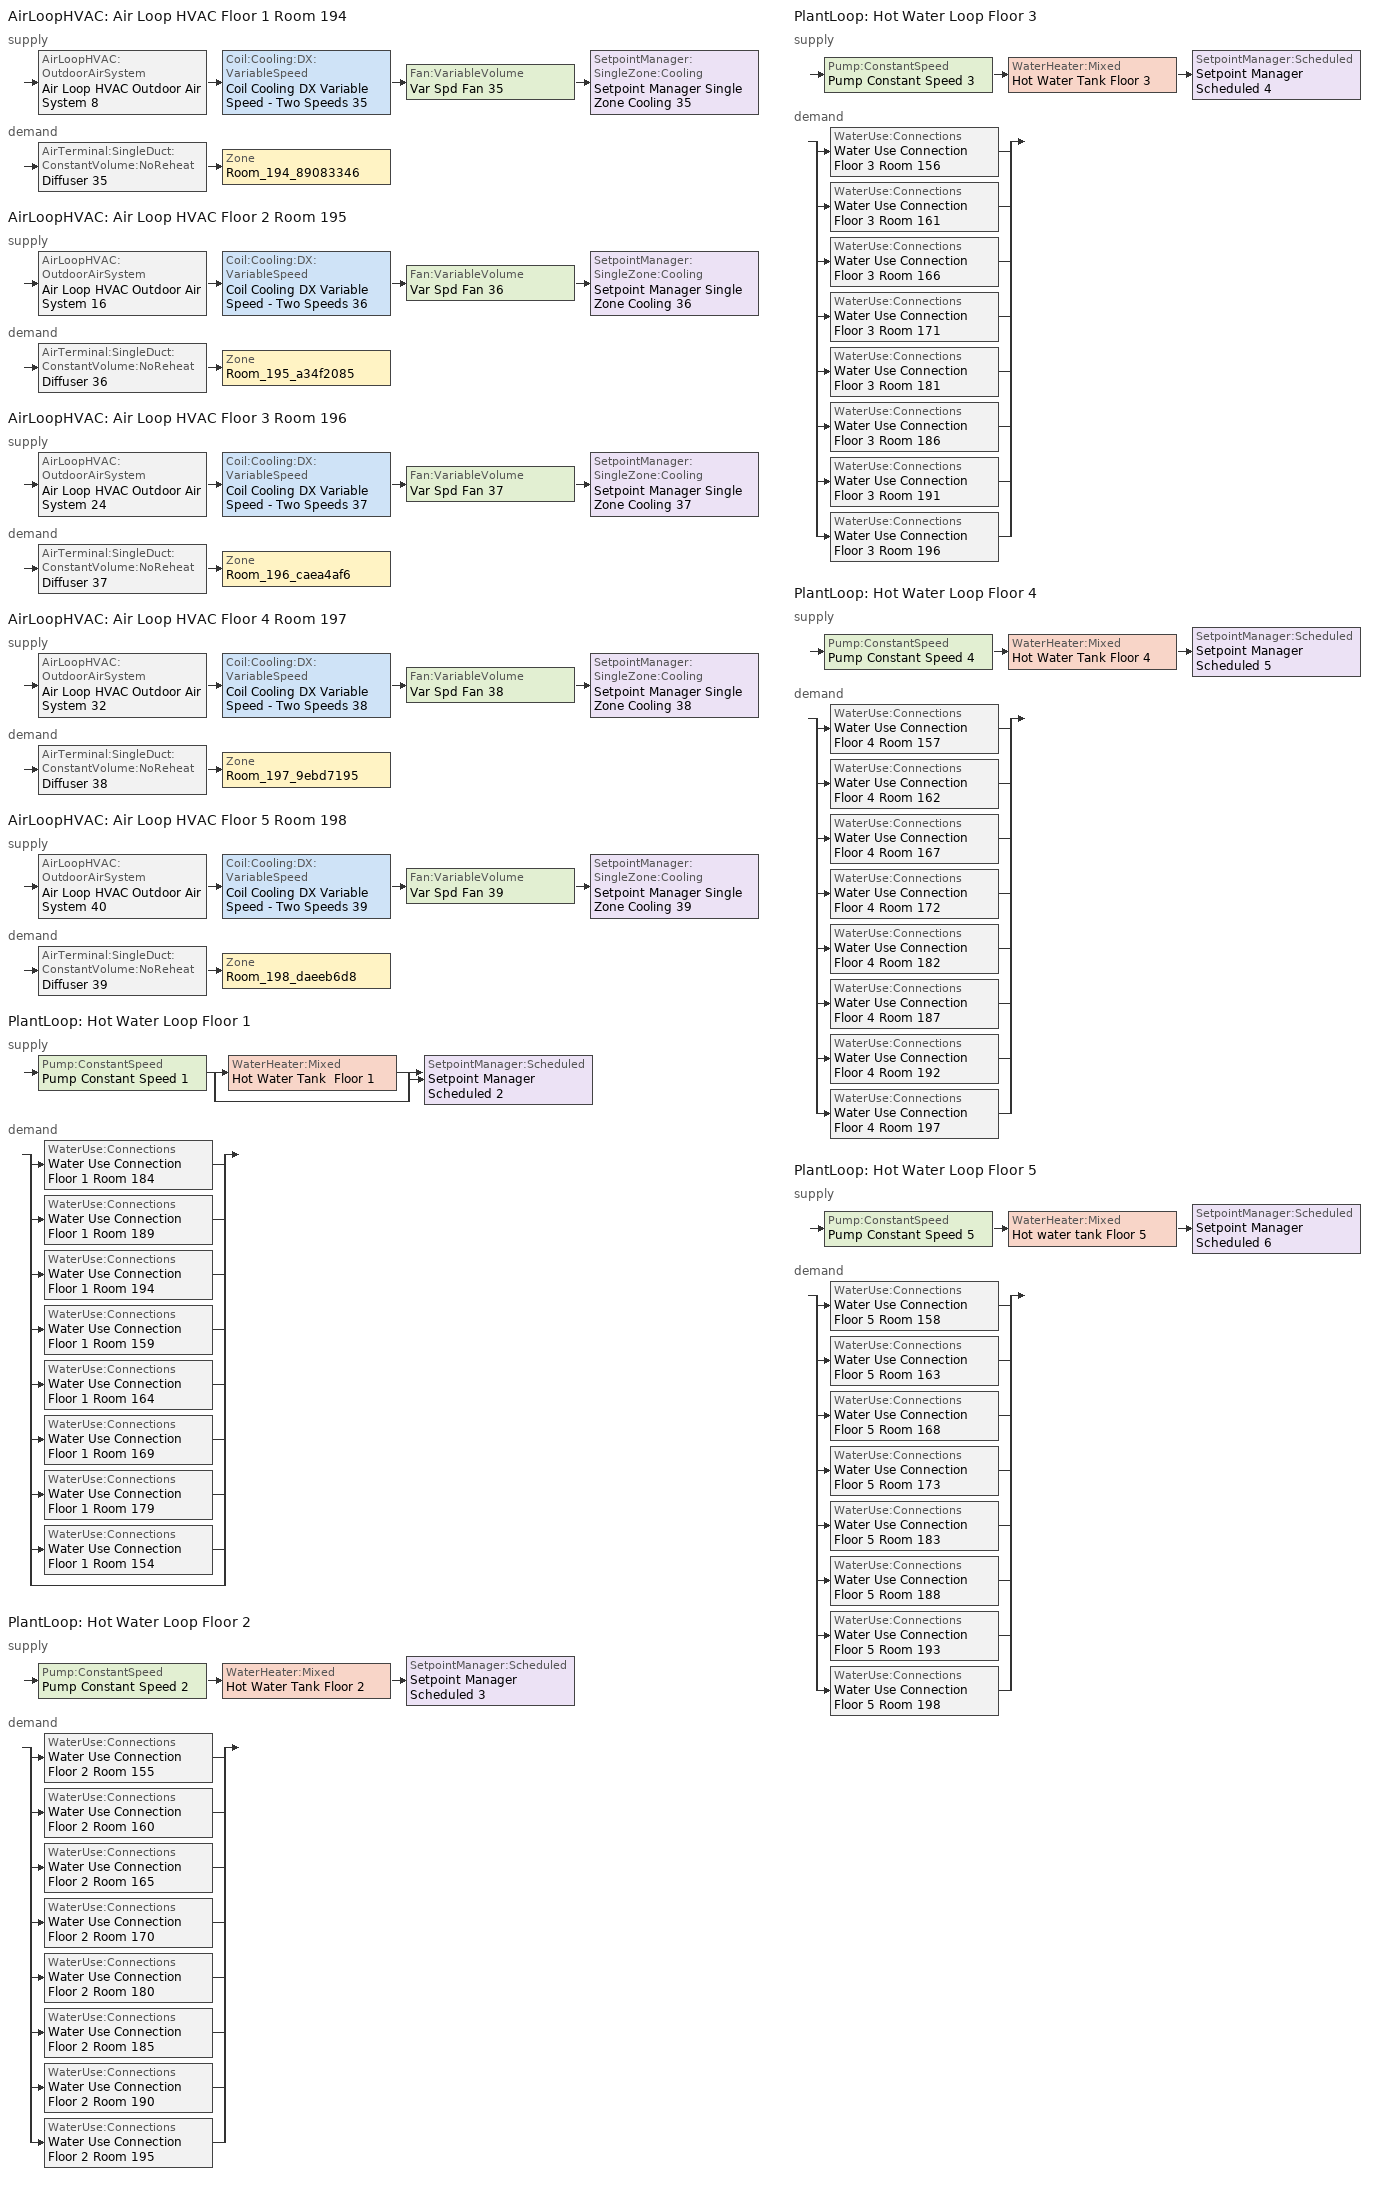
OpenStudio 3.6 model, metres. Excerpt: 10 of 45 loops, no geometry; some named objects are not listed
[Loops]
AirLoopHVAC 'Air Loop HVAC Floor 1 Room 194'
 supply: AirLoopHVAC:OutdoorAirSystem 'Air Loop HVAC Outdoor Air System 8' > Coil:Cooling:DX:VariableSpeed 'Coil Cooling DX Variable Speed - Two Speeds 35' > Fan:VariableVolume 'Var Spd Fan 35' > SetpointManager:SingleZone:Cooling 'Setpoint Manager Single Zone Cooling 35'
 demand: AirTerminal:SingleDuct:ConstantVolume:NoReheat 'Diffuser 35' > Zone 'Room_194_89083346'
AirLoopHVAC 'Air Loop HVAC Floor 2 Room 195'
 supply: AirLoopHVAC:OutdoorAirSystem 'Air Loop HVAC Outdoor Air System 16' > Coil:Cooling:DX:VariableSpeed 'Coil Cooling DX Variable Speed - Two Speeds 36' > Fan:VariableVolume 'Var Spd Fan 36' > SetpointManager:SingleZone:Cooling 'Setpoint Manager Single Zone Cooling 36'
 demand: AirTerminal:SingleDuct:ConstantVolume:NoReheat 'Diffuser 36' > Zone 'Room_195_a34f2085'
AirLoopHVAC 'Air Loop HVAC Floor 3 Room 196'
 supply: AirLoopHVAC:OutdoorAirSystem 'Air Loop HVAC Outdoor Air System 24' > Coil:Cooling:DX:VariableSpeed 'Coil Cooling DX Variable Speed - Two Speeds 37' > Fan:VariableVolume 'Var Spd Fan 37' > SetpointManager:SingleZone:Cooling 'Setpoint Manager Single Zone Cooling 37'
 demand: AirTerminal:SingleDuct:ConstantVolume:NoReheat 'Diffuser 37' > Zone 'Room_196_caea4af6'
AirLoopHVAC 'Air Loop HVAC Floor 4 Room 197'
 supply: AirLoopHVAC:OutdoorAirSystem 'Air Loop HVAC Outdoor Air System 32' > Coil:Cooling:DX:VariableSpeed 'Coil Cooling DX Variable Speed - Two Speeds 38' > Fan:VariableVolume 'Var Spd Fan 38' > SetpointManager:SingleZone:Cooling 'Setpoint Manager Single Zone Cooling 38'
 demand: AirTerminal:SingleDuct:ConstantVolume:NoReheat 'Diffuser 38' > Zone 'Room_197_9ebd7195'
AirLoopHVAC 'Air Loop HVAC Floor 5 Room 198'
 supply: AirLoopHVAC:OutdoorAirSystem 'Air Loop HVAC Outdoor Air System 40' > Coil:Cooling:DX:VariableSpeed 'Coil Cooling DX Variable Speed - Two Speeds 39' > Fan:VariableVolume 'Var Spd Fan 39' > SetpointManager:SingleZone:Cooling 'Setpoint Manager Single Zone Cooling 39'
 demand: AirTerminal:SingleDuct:ConstantVolume:NoReheat 'Diffuser 39' > Zone 'Room_198_daeeb6d8'
PlantLoop 'Hot Water Loop Floor 1'
 supply: Pump:ConstantSpeed 'Pump Constant Speed 1' > split
  | WaterHeater:Mixed 'Hot Water Tank  Floor 1'
  | bypass
  join > SetpointManager:Scheduled 'Setpoint Manager Scheduled 2'
 demand: split
  | WaterUse:Connections 'Water Use Connection Floor 1 Room 184'
  | WaterUse:Connections 'Water Use Connection Floor 1 Room 189'
  | WaterUse:Connections 'Water Use Connection Floor 1 Room 194'
  | WaterUse:Connections 'Water Use Connection Floor 1 Room 159'
  | WaterUse:Connections 'Water Use Connection Floor 1 Room 164'
  | WaterUse:Connections 'Water Use Connection Floor 1 Room 169'
  | WaterUse:Connections 'Water Use Connection Floor 1 Room 179'
  | WaterUse:Connections 'Water Use Connection Floor 1 Room 154'
  | bypass
PlantLoop 'Hot Water Loop Floor 2'
 supply: Pump:ConstantSpeed 'Pump Constant Speed 2' > WaterHeater:Mixed 'Hot Water Tank Floor 2' > SetpointManager:Scheduled 'Setpoint Manager Scheduled 3'
 demand: split
  | WaterUse:Connections 'Water Use Connection Floor 2 Room 155'
  | WaterUse:Connections 'Water Use Connection Floor 2 Room 160'
  | WaterUse:Connections 'Water Use Connection Floor 2 Room 165'
  | WaterUse:Connections 'Water Use Connection Floor 2 Room 170'
  | WaterUse:Connections 'Water Use Connection Floor 2 Room 180'
  | WaterUse:Connections 'Water Use Connection Floor 2 Room 185'
  | WaterUse:Connections 'Water Use Connection Floor 2 Room 190'
  | WaterUse:Connections 'Water Use Connection Floor 2 Room 195'
PlantLoop 'Hot Water Loop Floor 3'
 supply: Pump:ConstantSpeed 'Pump Constant Speed 3' > WaterHeater:Mixed 'Hot Water Tank Floor 3' > SetpointManager:Scheduled 'Setpoint Manager Scheduled 4'
 demand: split
  | WaterUse:Connections 'Water Use Connection Floor 3 Room 156'
  | WaterUse:Connections 'Water Use Connection Floor 3 Room 161'
  | WaterUse:Connections 'Water Use Connection Floor 3 Room 166'
  | WaterUse:Connections 'Water Use Connection Floor 3 Room 171'
  | WaterUse:Connections 'Water Use Connection Floor 3 Room 181'
  | WaterUse:Connections 'Water Use Connection Floor 3 Room 186'
  | WaterUse:Connections 'Water Use Connection Floor 3 Room 191'
  | WaterUse:Connections 'Water Use Connection Floor 3 Room 196'
PlantLoop 'Hot Water Loop Floor 4'
 supply: Pump:ConstantSpeed 'Pump Constant Speed 4' > WaterHeater:Mixed 'Hot Water Tank Floor 4' > SetpointManager:Scheduled 'Setpoint Manager Scheduled 5'
 demand: split
  | WaterUse:Connections 'Water Use Connection Floor 4 Room 157'
  | WaterUse:Connections 'Water Use Connection Floor 4 Room 162'
  | WaterUse:Connections 'Water Use Connection Floor 4 Room 167'
  | WaterUse:Connections 'Water Use Connection Floor 4 Room 172'
  | WaterUse:Connections 'Water Use Connection Floor 4 Room 182'
  | WaterUse:Connections 'Water Use Connection Floor 4 Room 187'
  | WaterUse:Connections 'Water Use Connection Floor 4 Room 192'
  | WaterUse:Connections 'Water Use Connection Floor 4 Room 197'
PlantLoop 'Hot Water Loop Floor 5'
 supply: Pump:ConstantSpeed 'Pump Constant Speed 5' > WaterHeater:Mixed 'Hot water tank Floor 5' > SetpointManager:Scheduled 'Setpoint Manager Scheduled 6'
 demand: split
  | WaterUse:Connections 'Water Use Connection Floor 5 Room 158'
  | WaterUse:Connections 'Water Use Connection Floor 5 Room 163'
  | WaterUse:Connections 'Water Use Connection Floor 5 Room 168'
  | WaterUse:Connections 'Water Use Connection Floor 5 Room 173'
  | WaterUse:Connections 'Water Use Connection Floor 5 Room 183'
  | WaterUse:Connections 'Water Use Connection Floor 5 Room 188'
  | WaterUse:Connections 'Water Use Connection Floor 5 Room 193'
  | WaterUse:Connections 'Water Use Connection Floor 5 Room 198'
[Sizing:Zone] Zone Cooling Design Supply Air Temperature Input Method=SupplyAirTemperature; Zone Cooling Design Supply Air Temperature {C}=14; Zone Cooling Design Supply Air Temperature Difference {deltaC}=11.11; Zone Heating Design Supply Air Temperature Input Method=SupplyAirTemperature; Zone Heating Design Supply Air Temperature {C}=40; Zone Heating Design Supply Air Temperature Difference {deltaC}=11.11; Zone Cooling Design Supply Air Humidity Ratio {kg-H2O/kg-air}=0.0085; Zone Heating Design Supply Air Humidity Ratio {kg-H2O/kg-air}=0.008; Cooling Design Air Flow Method=DesignDay; Heating Design Air Flow Method=DesignDay; Account for Dedicated Outdoor Air System=No; Dedicated Outdoor Air System Control Strategy=NeutralSupplyAir; Dedicated Outdoor Air Low Setpoint Temperature for Design {C}=autosize; Dedicated Outdoor Air High Setpoint Temperature for Design {C}=autosize; Zone Load Sizing Method=Sensible Load Only No Latent Load; Zone Latent Cooling Design Supply Air Humidity Ratio Input Method=HumidityRatioDifference; Zone Cooling Design Supply Air Humidity Ratio Difference {kgWater/kgDryAir}=0.005; Zone Latent Heating Design Supply Air Humidity Ratio Input Method=HumidityRatioDifference; Zone Humidification Design Supply Air Humidity Ratio Difference {kgWater/kgDryAir}=0.005
Room_194_89083346; Room_195_a34f2085; Room_196_caea4af6; Room_197_9ebd7195; Room_198_daeeb6d8
[Zone equipment]
Room_194_89083346: Elec Baseboard 1 Room 194, Diffuser 35
Room_195_a34f2085: Elec Baseboard Floor 2 Room 195, Diffuser 36
Room_196_caea4af6: Elec Baseboard Floor 3 Room 196, Diffuser 37
Room_197_9ebd7195: Elec Baseboard Floor 4 Room 197, Diffuser 38
Room_198_daeeb6d8: Elec Baseboard Floor 5 Room 198, Diffuser 39
[WaterUse:Equipment:Definition] Peak Flow Rate {m3/s}=1e-06
Name | Target Temperature Schedule | Sensible Fraction Schedule | Latent Fraction Schedule
LargeOffice Building_Service Hot Water..Room_156_32936141; LargeOffice Building_Service Hot Water..Room_158_72c3b06a; LargeOffice Building_Service Hot Water..Room_159_8b47793c; LargeOffice Building_Service Hot Water..Room_160_a3478f36; LargeOffice Building_Service Hot Water..Room_161_e5f86c51; LargeOffice Building_Service Hot Water..Room_162_4eb5ef5d; LargeOffice Building_Service Hot Water..Room_163_a5130ee6; LargeOffice Building_Service Hot Water..Room_164_3e08d99e; LargeOffice Building_Service Hot Water..Room_165_a5b36c44; LargeOffice Building_Service Hot Water..Room_166_d52c3456; LargeOffice Building_Service Hot Water..Room_167_7904151e; LargeOffice Building_Service Hot Water..Room_168_eee44cb1; LargeOffice Building_Service Hot Water..Room_169_363acbfe; LargeOffice Building_Service Hot Water..Room_170_bd5fbc68; LargeOffice Building_Service Hot Water..Room_171_979e0344; LargeOffice Building_Service Hot Water..Room_172_ca6f2d51; LargeOffice Building_Service Hot Water..Room_173_17b56888; LargeOffice Building_Service Hot Water..Room_179_acc3bcf1; LargeOffice Building_Service Hot Water..Room_180_7ad8616b; LargeOffice Building_Service Hot Water..Room_181_3a411b5d; LargeOffice Building_Service Hot Water..Room_182_bfa5cb46; LargeOffice Building_Service Hot Water..Room_183_078b34ae; LargeOffice Building_Service Hot Water..Room_184_7dd9a879; LargeOffice Building_Service Hot Water..Room_185_11312bd5; LargeOffice Building_Service Hot Water..Room_186_ba301593; LargeOffice Building_Service Hot Water..Room_187_25955867; LargeOffice Building_Service Hot Water..Room_188_a551b7f9; LargeOffice Building_Service Hot Water..Room_189_f6222f36; LargeOffice Building_Service Hot Water..Room_190_49bae4c7; LargeOffice Building_Service Hot Water..Room_191_ab36b978; LargeOffice Building_Service Hot Water..Room_192_6ff16e84; LargeOffice Building_Service Hot Water..Room_193_7618b801; LargeOffice Building_Service Hot Water..Room_194_89083346; LargeOffice Building_Service Hot Water..Room_195_a34f2085; LargeOffice Building_Service Hot Water..Room_196_caea4af6; LargeOffice Building_Service Hot Water..Room_197_9ebd7195; LargeOffice Building_Service Hot Water..Room_198_daeeb6d8 | 60.0C Hot Water | 0.2 Hot Water Sensible Fraction | 0.05 Hot Water Latent Fraction
Room 154 Water | WaterUse Schedule 120F 3 | WaterUse Sensible Fraction Schedule 20p 3 | WaterUse Latent Fraction Schedule 5p 3
LargeOffice Building_Service Hot Water..Room_155_7618b801 | WaterUse Schedule 120F 15 | WaterUse Sensible Fraction Schedule 20p 15 | WaterUse Latent Fraction Schedule 5p 15
Room 157 Water | WaterUse Schedule 120F 30 | WaterUse Sensible Fraction Schedule 20p 30 | WaterUse Latent Fraction Schedule 5p 30
[WaterUse:Equipment]
Name | Water Use Equipment Definition | Space | Flow Rate Fraction Schedule
Floor 1 Room 159 | LargeOffice Building_Service Hot Water..Room_159_8b47793c | Room_159_8b47793c_Space | MURB hot water equipment schedule
Floor 1 Room 164 | LargeOffice Building_Service Hot Water..Room_164_3e08d99e | Room_164_3e08d99e_Space | MURB hot water equipment schedule
Floor 1 Room 169 | LargeOffice Building_Service Hot Water..Room_169_363acbfe | Room_169_363acbfe_Space | MURB hot water equipment schedule
Floor 1 Room 179 | LargeOffice Building_Service Hot Water..Room_179_acc3bcf1 | Room_179_acc3bcf1_Space | MURB hot water equipment schedule
Floor 1 Room 184 | LargeOffice Building_Service Hot Water..Room_184_7dd9a879 | Room_184_7dd9a879_Space | MURB hot water equipment schedule
Floor 1 Room 189 | LargeOffice Building_Service Hot Water..Room_189_f6222f36 | Room_189_f6222f36_Space | MURB hot water equipment schedule
Floor 1 Room 194 | LargeOffice Building_Service Hot Water..Room_194_89083346 | Room_194_89083346_Space | MURB hot water equipment schedule
Floor 2 Room 160 | LargeOffice Building_Service Hot Water..Room_160_a3478f36 | Room_160_a3478f36_Space | MURB hot water equipment schedule
Floor 2 Room 165 | LargeOffice Building_Service Hot Water..Room_165_a5b36c44 | Room_165_a5b36c44_Space | MURB hot water equipment schedule
Floor 2 Room 170 | LargeOffice Building_Service Hot Water..Room_170_bd5fbc68 | Room_170_bd5fbc68_Space | MURB hot water equipment schedule
Floor 2 Room 180 | LargeOffice Building_Service Hot Water..Room_180_7ad8616b | Room_180_7ad8616b_Space | MURB hot water equipment schedule
Floor 2 Room 185 | LargeOffice Building_Service Hot Water..Room_185_11312bd5 | Room_185_11312bd5_Space | MURB hot water equipment schedule
Floor 2 Room 190 | LargeOffice Building_Service Hot Water..Room_190_49bae4c7 | Room_190_49bae4c7_Space | LargeOffice Building_Service Hot Water Schedule
Floor 2 Room 195 | LargeOffice Building_Service Hot Water..Room_195_a34f2085 | Room_195_a34f2085_Space | MURB hot water equipment schedule
Floor 3 Room 156 | LargeOffice Building_Service Hot Water..Room_156_32936141 | Room_156_32936141_Space | MURB hot water equipment schedule
Floor 3 Room 161 | LargeOffice Building_Service Hot Water..Room_161_e5f86c51 | Room_161_e5f86c51_Space | MURB hot water equipment schedule
Floor 3 Room 166 | LargeOffice Building_Service Hot Water..Room_166_d52c3456 | Room_166_d52c3456_Space | MURB hot water equipment schedule
Floor 3 Room 171 | LargeOffice Building_Service Hot Water..Room_171_979e0344 | Room_171_979e0344_Space | LargeOffice Building_Service Hot Water Schedule
Floor 3 Room 181 | LargeOffice Building_Service Hot Water..Room_181_3a411b5d | Room_181_3a411b5d_Space | MURB hot water equipment schedule
Floor 3 Room 186 | LargeOffice Building_Service Hot Water..Room_186_ba301593 | Room_186_ba301593_Space | MURB hot water equipment schedule
Floor 3 Room 191 | LargeOffice Building_Service Hot Water..Room_191_ab36b978 | Room_191_ab36b978_Space | MURB hot water equipment schedule
Floor 3 Room 196 | LargeOffice Building_Service Hot Water..Room_196_caea4af6 | Room_196_caea4af6_Space | MURB hot water equipment schedule
Floor 4 Room 157 | Room 157 Water | Room_157_906e164b_Space | LargeOffice Building_Service Hot Water Schedule
Floor 4 Room 162 | LargeOffice Building_Service Hot Water..Room_162_4eb5ef5d | Room_162_4eb5ef5d_Space | MURB hot water equipment schedule
Floor 4 Room 167 | LargeOffice Building_Service Hot Water..Room_167_7904151e | Room_167_7904151e_Space | MURB hot water equipment schedule
Floor 4 Room 172 | LargeOffice Building_Service Hot Water..Room_172_ca6f2d51 | Room_172_ca6f2d51_Space | MURB hot water equipment schedule
Floor 4 Room 182 | LargeOffice Building_Service Hot Water..Room_182_bfa5cb46 | Room_182_bfa5cb46_Space | MURB hot water equipment schedule
Floor 4 Room 187 | LargeOffice Building_Service Hot Water..Room_187_25955867 | Room_187_25955867_Space | MURB hot water equipment schedule
Floor 4 Room 192 | LargeOffice Building_Service Hot Water..Room_192_6ff16e84 | Room_192_6ff16e84_Space | MURB hot water equipment schedule
Floor 4 Room 197 | LargeOffice Building_Service Hot Water..Room_197_9ebd7195 | Room_197_9ebd7195_Space | MURB hot water equipment schedule
Floor 5 Room 158 | LargeOffice Building_Service Hot Water..Room_158_72c3b06a | Room_158_72c3b06a_Space | MURB hot water equipment schedule
Floor 5 Room 163 | LargeOffice Building_Service Hot Water..Room_163_a5130ee6 | Room_163_a5130ee6_Space | MURB hot water equipment schedule
Floor 5 Room 168 | LargeOffice Building_Service Hot Water..Room_168_eee44cb1 | Room_168_eee44cb1_Space | MURB hot water equipment schedule
Floor 5 Room 173 | LargeOffice Building_Service Hot Water..Room_173_17b56888 | Room_173_17b56888_Space | MURB hot water equipment schedule
Floor 5 Room 183 | LargeOffice Building_Service Hot Water..Room_183_078b34ae | Room_183_078b34ae_Space | MURB hot water equipment schedule
Floor 5 Room 188 | LargeOffice Building_Service Hot Water..Room_188_a551b7f9 | Room_188_a551b7f9_Space | MURB hot water equipment schedule
Floor 5 Room 193 | LargeOffice Building_Service Hot Water..Room_193_7618b801 | Room_193_7618b801_Space | MURB hot water equipment schedule
Floor 5 Room 198 | LargeOffice Building_Service Hot Water..Room_198_daeeb6d8 | Room_198_daeeb6d8_Space | MURB hot water equipment schedule
Floor 1 Room 154 | Room 154 Water | Room_154_88f8efbc_Space | MURB hot water equipment schedule
Floor 2 Room 155 | LargeOffice Building_Service Hot Water..Room_155_7618b801 | Room_155_0ae0dd08_Space | MURB hot water equipment schedule
[ZoneHVAC:Baseboard:Convective:Electric] Availability Schedule=Always On Discrete hvac_library; Nominal Capacity {W}=autosize; Efficiency=1
Elec Baseboard Floor 4 Room 197; Elec Baseboard Floor 5 Room 198; Elec Baseboard Floor 3 Room 196; Elec Baseboard Floor 2 Room 195; Elec Baseboard 1 Room 194
[AirLoopHVAC] Design Supply Air Flow Rate {m3/s}=autosize; Design Return Air Flow Fraction of Supply Air Flow=1
Name | Availability Schedule
Air Loop HVAC Floor 1 Room 194 | Always On Discrete 35
Air Loop HVAC Floor 2 Room 195 | Always On Discrete 36
Air Loop HVAC Floor 3 Room 196 | Always On Discrete 37
Air Loop HVAC Floor 4 Room 197 | Always On Discrete 38
Air Loop HVAC Floor 5 Room 198 | Always On Discrete 39
[Sizing:System] Central Heating Maximum System Air Flow Ratio=0.3; Preheat Design Temperature {C}=7; Preheat Design Humidity Ratio {kg-H2O/kg-Air}=0.008; Precool Design Temperature {C}=12.8; Precool Design Humidity Ratio {kg-H2O/kg-Air}=0.008; Central Cooling Design Supply Air Temperature {C}=12.8; Central Heating Design Supply Air Temperature {C}=16.7; 100% Outdoor Air in Cooling=Yes; 100% Outdoor Air in Heating=Yes; Central Cooling Design Supply Air Humidity Ratio {kg-H2O/kg-Air}=0.0085; Zone Maximum Outdoor Air Fraction=1; Cooling Supply Air Flow Rate Per Floor Area {m3/s-m2}=0.00996765; Cooling Fraction of Autosized Cooling Supply Air Flow Rate=1; Cooling Supply Air Flow Rate Per Unit Cooling Capacity {m3/s-W}=3.94755e-05; Heating Supply Air Flow Rate Per Floor Area {m3/s-m2}=0.00996765; Heating Fraction of Autosized Heating Supply Air Flow Rate=1; Heating Fraction of Autosized Cooling Supply Air Flow Rate=1; Heating Supply Air Flow Rate Per Unit Heating Capacity {m3/s-W}=3.15882e-05; Cooling Design Capacity Method=CoolingDesignCapacity; Cooling Design Capacity {W}=autosize; Cooling Design Capacity Per Floor Area {W/m2}=234.7; Fraction of Autosized Cooling Design Capacity=1; Heating Design Capacity Method=HeatingDesignCapacity; Heating Design Capacity {W}=autosize; Heating Design Capacity Per Floor Area {W/m2}=157; Fraction of Autosized Heating Design Capacity=1; Central Cooling Capacity Control Method=OnOff; Occupant Diversity=autosize
Air Loop HVAC Floor 1 Room 194; Air Loop HVAC Floor 2 Room 195; Air Loop HVAC Floor 3 Room 196; Air Loop HVAC Floor 4 Room 197; Air Loop HVAC Floor 5 Room 198
[AirTerminal:SingleDuct:ConstantVolume:NoReheat] Availability Schedule=Always On Discrete hvac_library; Maximum Air Flow Rate {m3/s}=AutoSize
Diffuser 35; Diffuser 36; Diffuser 37; Diffuser 38; Diffuser 39
[Coil:Cooling:DX:VariableSpeed] Nominal Speed Level=2; Gross Rated Total Cooling Capacity At Selected Nominal Speed Level {W}=autosize; Rated Air Flow Rate At Selected Nominal Speed Level {m3/s}=autosize; Nominal Time for Condensate to Begin Leaving the Coil {s}=0; Initial Moisture Evaporation Rate Divided by Steady-State AC Latent Capacity=0; Energy Part Load Fraction Curve=Coil Cooling DX Variable Speed - Two Speeds EIRfPLR; Condenser Type=AirCooled; Evaporative Condenser Pump Rated Power Consumption {W}=0; Crankcase Heater Capacity {W}=0; Maximum Outdoor Dry-Bulb Temperature for Crankcase Heater Operation {C}=10; Minimum Outdoor Dry-Bulb Temperature for Compressor Operation {C}=-25; Basin Heater Capacity {W/K}=0; Basin Heater Setpoint Temperature {C}=2
Coil Cooling DX Variable Speed - Two Speeds 35; Coil Cooling DX Variable Speed - Two Speeds 36; Coil Cooling DX Variable Speed - Two Speeds 37; Coil Cooling DX Variable Speed - Two Speeds 38; Coil Cooling DX Variable Speed - Two Speeds 39
[Fan:VariableVolume] Availability Schedule=Always On Discrete hvac_library; Fan Efficiency=0.6045; Pressure Rise {Pa}=1; Maximum Flow Rate {m3/s}=Autosize; Fan Power Minimum Flow Rate Input Method=FixedFlowRate; Fan Power Minimum Flow Fraction=0; Fan Power Minimum Air Flow Rate {m3/s}=0; Motor Efficiency=0.93; Motor In Airstream Fraction=1; Fan Power Coefficient 1=0.0407599; Fan Power Coefficient 2=0.088045; Fan Power Coefficient 3=-0.0729261; Fan Power Coefficient 4=0.94374; Fan Power Coefficient 5=0
Var Spd Fan 35; Var Spd Fan 36; Var Spd Fan 37; Var Spd Fan 38; Var Spd Fan 39
[SetpointManager:SingleZone:Cooling] Control Variable=Temperature; Minimum Supply Air Temperature {C}=-99; Maximum Supply Air Temperature {C}=99; Control Zone=Room_155_0ae0dd08
Setpoint Manager Single Zone Cooling 35; Setpoint Manager Single Zone Cooling 36; Setpoint Manager Single Zone Cooling 37; Setpoint Manager Single Zone Cooling 38; Setpoint Manager Single Zone Cooling 39
[PlantLoop] Glycol Concentration=0; Maximum Loop Temperature {C}=60; Minimum Loop Temperature {C}=10; Plant Loop Volume {m3}=Autocalculate; Load Distribution Scheme=Optimal
Hot Water Loop Floor 1; Hot Water Loop Floor 2; Hot Water Loop Floor 3; Hot Water Loop Floor 4; Hot Water Loop Floor 5
[Sizing:Plant] Loop Type=Heating; Design Loop Exit Temperature {C}=60; Loop Design Temperature Difference {deltaC}=5; Sizing Option=NonCoincident; Zone Timesteps in Averaging Window=1; Coincident Sizing Factor Mode=None
Hot Water Loop Floor 1; Hot Water Loop Floor 2; Hot Water Loop Floor 3; Hot Water Loop Floor 4; Hot Water Loop Floor 5
[SetpointManager:Scheduled] Control Variable=Temperature; Schedule=SHW_Temperature_140F
Setpoint Manager Scheduled 2; Setpoint Manager Scheduled 3; Setpoint Manager Scheduled 4; Setpoint Manager Scheduled 5; Setpoint Manager Scheduled 6
[Pump:ConstantSpeed] Rated Flow Rate {m3/s}=autosize; Rated Pump Head {Pa}=29891; Rated Power Consumption {W}=autosize; Motor Efficiency=0.9; Fraction of Motor Inefficiencies to Fluid Stream=0; Pump Control Type=Intermittent; Design Power Sizing Method=PowerPerFlowPerPressure; Design Electric Power per Unit Flow Rate {W/(m3/s)}=348701.1; Design Shaft Power per Unit Flow Rate per Unit Head {W-s/m3-Pa}=1.28205
Pump Constant Speed 1; Pump Constant Speed 2; Pump Constant Speed 3; Pump Constant Speed 4; Pump Constant Speed 5
[WaterHeater:Mixed] Tank Volume {m3}=1; Setpoint Temperature Schedule=SHW_Temperature_140F; Deadband Temperature Difference {deltaC}=5; Maximum Temperature Limit {C}=82.22222; Heater Control Type=Cycle; Heater Maximum Capacity {W}=3000; Heater Fuel Type=Electricity; Heater Thermal Efficiency=0.95; Off Cycle Parasitic Fuel Consumption Rate {W}=500; Off Cycle Parasitic Fuel Type=Electricity; Off Cycle Parasitic Heat Fraction to Tank=0.8; On Cycle Parasitic Fuel Consumption Rate {W}=500; On Cycle Parasitic Fuel Type=Electricity; Ambient Temperature Indicator=Schedule; Ambient Temperature Schedule=Water Heater Ambient Temp Schedule - 70F; Off Cycle Loss Coefficient to Ambient Temperature {W/K}=6; On Cycle Loss Coefficient to Ambient Temperature {W/K}=6; Use Side Effectiveness=1; Source Side Effectiveness=1; Use Side Design Flow Rate {m3/s}=autosize; Source Side Design Flow Rate {m3/s}=autosize; Indirect Water Heating Recovery Time {hr}=1.5; Source Side Flow Control Mode=IndirectHeatPrimarySetpoint
Hot Water Tank  Floor 1; Hot Water Tank Floor 2; Hot Water Tank Floor 3; Hot Water Tank Floor 4; Hot water tank Floor 5
[WaterHeater:Sizing] Time Storage Can Meet Peak Draw {hr}=0.538503; Time for Tank Recovery {hr}=0; Nominal Tank Volume for Autosizing Plant Connections {m3}=1
Name | Design Mode | Number of Bedrooms | Number of Bathrooms | Storage Capacity per Person {m3/person} | Recovery Capacity per Person {m3/hr-person} | Storage Capacity per Floor Area {m3/m2} | Recovery Capacity per Floor Area {m3/hr-m2} | Number of Units | Storage Capacity per Unit {m3} | Recovery Capacity PerUnit {m3/hr} | Storage Capacity per Collector Area {m3/m2} | Height Aspect Ratio
Hot Water Tank  Floor 1; Hot Water Tank Floor 3; Hot Water Tank Floor 4; Hot water tank Floor 5 | PeakDraw
Hot Water Tank Floor 2 | PerPerson | 16 | 8 | 50 | 20 | 2 | 1 | 8 | 150 | 50 | 50 | 2
[WaterUse:Connections]
Name | Hot Water Supply Temperature Schedule | Water Use Equipment Name 1
Water Use Connection Floor 2 Room 155 | 60.0C Hot Water | Floor 2 Room 155
Water Use Connection Floor 1 Room 184 | 60.0C Hot Water | Floor 1 Room 184
Water Use Connection Floor 1 Room 189 |  | Floor 1 Room 189
Water Use Connection Floor 1 Room 194 |  | Floor 1 Room 194
Water Use Connection Floor 1 Room 159 | 60.0C Hot Water | Floor 1 Room 159
Water Use Connection Floor 1 Room 164 | 60.0C Hot Water | Floor 1 Room 164
Water Use Connection Floor 1 Room 169 | 60.0C Hot Water | Floor 1 Room 169
Water Use Connection Floor 1 Room 179 | 60.0C Hot Water | Floor 1 Room 179
Water Use Connection Floor 2 Room 160 | 60.0C Hot Water | Floor 2 Room 160
Water Use Connection Floor 2 Room 165 | 60.0C Hot Water | Floor 2 Room 165
Water Use Connection Floor 2 Room 170 | 60.0C Hot Water | Floor 2 Room 170
Water Use Connection Floor 2 Room 180 | 60.0C Hot Water | Floor 2 Room 180
Water Use Connection Floor 2 Room 185 | 60.0C Hot Water | Floor 2 Room 185
Water Use Connection Floor 2 Room 190 | 60.0C Hot Water | Floor 2 Room 190
Water Use Connection Floor 2 Room 195 | 60.0C Hot Water | Floor 2 Room 195
Water Use Connection Floor 3 Room 156 | 60.0C Hot Water | Floor 3 Room 156
Water Use Connection Floor 3 Room 161 | 60.0C Hot Water | Floor 3 Room 161
Water Use Connection Floor 3 Room 166 | 60.0C Hot Water | Floor 3 Room 166
Water Use Connection Floor 3 Room 171 | 60.0C Hot Water | Floor 3 Room 171
Water Use Connection Floor 3 Room 181 | 60.0C Hot Water | Floor 3 Room 181
Water Use Connection Floor 3 Room 186 | 60.0C Hot Water | Floor 3 Room 186
Water Use Connection Floor 3 Room 191 | 60.0C Hot Water | Floor 3 Room 191
Water Use Connection Floor 3 Room 196 | 60.0C Hot Water | Floor 3 Room 196
Water Use Connection Floor 4 Room 157 | 60.0C Hot Water | Floor 4 Room 157
Water Use Connection Floor 4 Room 162 | 60.0C Hot Water | Floor 4 Room 162
Water Use Connection Floor 4 Room 167 | 60.0C Hot Water | Floor 4 Room 167
Water Use Connection Floor 4 Room 172 | 60.0C Hot Water | Floor 4 Room 172
Water Use Connection Floor 4 Room 182 | 60.0C Hot Water | Floor 4 Room 182
Water Use Connection Floor 4 Room 187 | 60.0C Hot Water | Floor 4 Room 187
Water Use Connection Floor 4 Room 192 | 60.0C Hot Water | Floor 4 Room 192
Water Use Connection Floor 4 Room 197 | 60.0C Hot Water | Floor 4 Room 197
Water Use Connection Floor 5 Room 158 | 60.0C Hot Water | Floor 5 Room 158
Water Use Connection Floor 5 Room 163 | 60.0C Hot Water | Floor 5 Room 163
Water Use Connection Floor 5 Room 168 | 60.0C Hot Water | Floor 5 Room 168
Water Use Connection Floor 5 Room 173 | 60.0C Hot Water | Floor 5 Room 173
Water Use Connection Floor 5 Room 183 | 60.0C Hot Water | Floor 5 Room 183
Water Use Connection Floor 5 Room 188 | 60.0C Hot Water | Floor 5 Room 188
Water Use Connection Floor 5 Room 193 | 60.0C Hot Water | Floor 5 Room 193
Water Use Connection Floor 5 Room 198 | 60.0C Hot Water | Floor 5 Room 198
Water Use Connection Floor 1 Room 154 | 60.0C Hot Water | Floor 1 Room 154
[AirLoopHVAC:OutdoorAirSystem]
Name | Controller
Air Loop HVAC Outdoor Air System 8 | Controller Outdoor Air 9
Air Loop HVAC Outdoor Air System 16 | Controller Outdoor Air 17
Air Loop HVAC Outdoor Air System 24 | Controller Outdoor Air 25
Air Loop HVAC Outdoor Air System 32 | Controller Outdoor Air 33
Air Loop HVAC Outdoor Air System 40 | Controller Outdoor Air 41
[Controller:OutdoorAir] Minimum Outdoor Air Flow Rate {m3/s}=0; Maximum Outdoor Air Flow Rate {m3/s}=Autosize; Economizer Control Type=NoEconomizer; Economizer Control Action Type=ModulateFlow; Economizer Maximum Limit Dry-Bulb Temperature {C}=28; Economizer Maximum Limit Enthalpy {J/kg}=64000; Economizer Minimum Limit Dry-Bulb Temperature {C}=-100; Lockout Type=NoLockout; Minimum Limit Type=FixedMinimum; High Humidity Control=No; Heat Recovery Bypass Control Type=BypassWhenWithinEconomizerLimits
Name | Minimum Outdoor Air Schedule | Controller Mechanical Ventilation
Controller Outdoor Air 9 | VAV with Reheat Occ Sch 4 | Controller Mechanical Ventilation 11
Controller Outdoor Air 17 | VAV with Reheat Occ Sch 12 | Controller Mechanical Ventilation 19
Controller Outdoor Air 25 | VAV with Reheat Occ Sch 20 | Controller Mechanical Ventilation 27
Controller Outdoor Air 33 | VAV with Reheat Occ Sch 28 | Controller Mechanical Ventilation 35
Controller Outdoor Air 41 | VAV with Reheat Occ Sch 36 | Controller Mechanical Ventilation 43
[Controller:MechanicalVentilation] Availability Schedule=Always On Discrete 4; System Outdoor Air Method=ZoneSum
Controller Mechanical Ventilation 11; Controller Mechanical Ventilation 19; Controller Mechanical Ventilation 27; Controller Mechanical Ventilation 35; Controller Mechanical Ventilation 43
[Schedule:Ruleset]
Name | Default Day Schedule | Summer Design Day Schedule | Winter Design Day Schedule | Holiday Schedule
LargeOffice Building_Service Hot Water Schedule | LargeOffice Building_Service Hot Water Schedule_Sunday | LargeOffice Building_Service Hot Water Schedule_SmrDsn 1 | LargeOffice Building_Service Hot Water Schedule_WntrDsn 1 | LargeOffice Building_Service Hot Water Schedule_Hol 1
60.0C Hot Water | Schedule Day 46
0.2 Hot Water Sensible Fraction | Schedule Day 47
0.05 Hot Water Latent Fraction | Schedule Day 48
SHW_Temperature_140F | SHW_Temperature_140F_Default | SHW_Temperature_140F_Summer_Design_Day | SHW_Temperature_140F_Winter_Design_Day
Water Heater Ambient Temp Schedule - 70F | Water Heater Ambient Temp Schedule - 70F_Default | Water Heater Ambient Temp Schedule - 70F_Summer_Design_Day | Water Heater Ambient Temp Schedule - 70F_Winter_Design_Day
WaterUse Schedule 120F 3 | WaterUse Schedule 120F Day 3
WaterUse Sensible Fraction Schedule 20p 3 | WaterUse Sensible Fraction Schedule 20p Day 3
WaterUse Latent Fraction Schedule 5p 3 | WaterUse Latent Fraction Schedule 5p Day 3
WaterUse Schedule 120F 15 | WaterUse Schedule 120F Day 15
WaterUse Sensible Fraction Schedule 20p 15 | WaterUse Sensible Fraction Schedule 20p Day 15
WaterUse Latent Fraction Schedule 5p 15 | WaterUse Latent Fraction Schedule 5p Day 15
WaterUse Schedule 120F 30 | WaterUse Schedule 120F Day 30
WaterUse Sensible Fraction Schedule 20p 30 | WaterUse Sensible Fraction Schedule 20p Day 30
WaterUse Latent Fraction Schedule 5p 30 | WaterUse Latent Fraction Schedule 5p Day 30
MURB hot water equipment schedule | Medium Office Hot Water Equipment Default Schedule 1 | Medium Office Hot Water Equipment Summer Design Day Schedule 2 | Medium Office Hot Water Equipment Winter Design Day Schedule 2
VAV with Reheat Occ Sch 4 | VAV with Reheat Occ Sch Default 4 | VAV with Reheat Occ Sch Summer Design Day 4 | VAV with Reheat Occ Sch Winter Design Day 4
VAV with Reheat Occ Sch 12 | VAV with Reheat Occ Sch Default 12 | VAV with Reheat Occ Sch Summer Design Day 12 | VAV with Reheat Occ Sch Winter Design Day 12
VAV with Reheat Occ Sch 20 | VAV with Reheat Occ Sch Default 20 | VAV with Reheat Occ Sch Summer Design Day 20 | VAV with Reheat Occ Sch Winter Design Day 20
VAV with Reheat Occ Sch 28 | VAV with Reheat Occ Sch Default 28 | VAV with Reheat Occ Sch Summer Design Day 28 | VAV with Reheat Occ Sch Winter Design Day 28
VAV with Reheat Occ Sch 36 | VAV with Reheat Occ Sch Default 36 | VAV with Reheat Occ Sch Summer Design Day 36 | VAV with Reheat Occ Sch Winter Design Day 36
[Schedule:Day]
LargeOffice Building_Service Hot Water Schedule_Sunday; LargeOffice Building_Service Hot Water Schedule_Hol 1: 6, 0, 0, 7, 0, 0.07, 11, 0, 0.04, 13, 0, 0.06, 14, 0, 0.09, 15, 0, 0.06, 21, 0, 0.04, 22, 0, 0.07, 24, 0, 0.04
LargeOffice Building_Service Hot Water Schedule_SmrDsn 1; Schedule Day 5: 6, 0, 0, 7, 0, 0.07, 8, 0, 0.19, 9, 0, 0.35, 10, 0, 0.38, 11, 0, 0.39, 12, 0, 0.47, 13, 0, 0.57, 14, 0, 0.54, 15, 0, 0.34, 16, 0, 0.33, 17, 0, 0.44, 18, 0, 0.26, 19, 0, 0.21, 20, 0, 0.15, 21, 0, 0.17, 22, 0, 0.08, 24, 0, 0.05
LargeOffice Building_Service Hot Water Schedule_WntrDsn 1; Schedule Day 6: 6, 0, 0, 7, 0, 0.07, 8, 0, 0.11, 9, 0, 0.15, 10, 0, 0.21, 11, 0, 0.19, 12, 0, 0.23, 13, 0, 0.2, 14, 0, 0.19, 15, 0, 0.15, 16, 0, 0.13, 17, 0, 0.14, 21, 0, 0.07, 22, 0, 0.09, 24, 0, 0.05
Schedule Day 46; SHW_Temperature_140F_Default; SHW_Temperature_140F_Summer_Design_Day; SHW_Temperature_140F_Winter_Design_Day: 24, 0, 60
Schedule Day 47; WaterUse Sensible Fraction Schedule 20p Day 3; WaterUse Sensible Fraction Schedule 20p Day 15; WaterUse Sensible Fraction Schedule 20p Day 30: 24, 0, 0.2
Schedule Day 48; WaterUse Latent Fraction Schedule 5p Day 3; WaterUse Latent Fraction Schedule 5p Day 15; WaterUse Latent Fraction Schedule 5p Day 30: 24, 0, 0.05
Water Heater Ambient Temp Schedule - 70F_Default; Water Heater Ambient Temp Schedule - 70F_Summer_Design_Day; Water Heater Ambient Temp Schedule - 70F_Winter_Design_Day: 24, 0, 21.11
WaterUse Schedule 120F Day 3; WaterUse Schedule 120F Day 15; WaterUse Schedule 120F Day 30: 24, 0, 48.8889
Medium Office Hot Water Equipment Default Schedule 1: 1, 0, 0.04, 2, 0, 0.04, 3, 0, 0.04, 4, 0, 0.04, 5, 0, 0.04, 6, 0, 0.07, 7, 0, 0.04, 8, 0, 0.04, 9, 0, 0.04, 10, 0, 0.04, 11, 0, 0.04, 12, 0, 0.06, 13, 0, 0.06, 14, 0, 0.09, 15, 0, 0.06, 16, 0, 0.04, 17, 0, 0.04, 18, 0, 0.04, 19, 0, 0.04, 20, 0, 0.04, 21, 0, 0.04, 22, 0, 0.07, 23, 0, 0.04, 24, 0, 0.04
Medium Office Hot Water Equipment Summer Design Day Schedule 2: 1, 0, 0.05, 2, 0, 0.05, 3, 0, 0.05, 4, 0, 0.05, 5, 0, 0.05, 6, 0, 0.08, 7, 0, 0.07, 8, 0, 0.19, 9, 0, 0.35, 10, 0, 0.38, 11, 0, 0.39, 12, 0, 0.47, 13, 0, 0.57, 14, 0, 0.54, 15, 0, 0.34, 16, 0, 0.33, 17, 0, 0.44, 18, 0, 0.26, 19, 0, 0.21, 20, 0, 0.15, 21, 0, 0.17, 22, 0, 0.08, 23, 0, 0.05, 24, 0, 0.05
Medium Office Hot Water Equipment Winter Design Day Schedule 2: 1, 0, 0.058024, 2, 0, 0.05, 3, 0, 0.05, 4, 0, 0.05, 5, 0, 0.05, 6, 0, 0.08, 7, 0, 0.07, 8, 0, 0.11, 9, 0, 0.15, 10, 0, 0.21, 11, 0, 0.19, 12, 0, 0.23, 13, 0, 0.2, 14, 0, 0.19, 15, 0, 0.15, 16, 0, 0.13, 17, 0, 0.14, 18, 0, 0.0784316, 19, 0, 0.0784316, 20, 0, 0.0784316, 21, 0, 0.0784316, 22, 0, 0.09, 23, 0, 0.05, 24, 0, 0.05
Friday 2: 1, 0, 0.37, 2, 0, 0.27, 3, 0, 0.19, 4, 0, 0.16, 5, 0, 0.2, 6, 0, 0.28, 7, 0, 0.53, 8, 0, 0.77, 9, 0, 0.89, 10, 0, 0.83, 11, 0, 0.78, 12, 0, 0.72, 13, 0, 0.71, 14, 0, 0.63, 15, 0, 0.55, 16, 0, 0.57, 17, 0, 0.65, 18, 0, 0.75, 19, 0, 0.82, 20, 0, 0.83, 21, 0, 0.79, 22, 0, 0.78, 23, 0, 0.69, 24, 0, 0.57
Weekday 2: 1, 0, 0.321315, 2, 0, 0.234675, 3, 0, 0.18, 4, 0, 0.17, 5, 0, 0.19, 6, 0, 0.3, 7, 0, 0.56, 8, 0, 0.84, 9, 0, 0.88, 10, 0, 0.72, 11, 0, 0.67, 12, 0, 0.64, 13, 0, 0.62, 14, 0, 0.55, 15, 0, 0.5, 16, 0, 0.55, 17, 0, 0.86, 18, 0, 0.97, 19, 0, 1, 20, 0, 0.99, 21, 0, 0.9, 22, 0, 0.74, 23, 0, 0.72, 24, 0, 0.49
Medium Office Hot Water Equipment Weekends 2: 1, 0, 0.37, 2, 0, 0.26, 3, 0, 0.2, 4, 0, 0.16, 5, 0, 0.16, 6, 0, 0.2, 7, 0, 0.31, 8, 0, 0.48, 9, 0, 0.73, 10, 0, 0.89, 11, 0, 0.9, 12, 0, 0.91, 13, 0, 0.87, 14, 0, 0.8, 15, 0, 0.72, 16, 0, 0.69, 17, 0, 0.72, 18, 0, 0.8, 19, 0, 0.9, 20, 0, 0.93, 21, 0, 0.89, 22, 0, 0.85, 23, 0, 0.72, 24, 0, 0.53
VAV with Reheat Occ Sch Default 4; VAV with Reheat Occ Sch Summer Design Day 4; VAV with Reheat Occ Sch Winter Design Day 4; VAV with Reheat Occ Sch Default 12; VAV with Reheat Occ Sch Summer Design Day 12; VAV with Reheat Occ Sch Winter Design Day 12; VAV with Reheat Occ Sch Default 20; VAV with Reheat Occ Sch Summer Design Day 20; VAV with Reheat Occ Sch Winter Design Day 20; VAV with Reheat Occ Sch Default 28; VAV with Reheat Occ Sch Summer Design Day 28; VAV with Reheat Occ Sch Winter Design Day 28; VAV with Reheat Occ Sch Default 36; VAV with Reheat Occ Sch Summer Design Day 36; VAV with Reheat Occ Sch Winter Design Day 36: 24, 0, 1
VAV with Reheat Occ Sch Sunday 4; VAV with Reheat Occ Sch Saturday 4; VAV with Reheat Occ Sch Sunday 12; VAV with Reheat Occ Sch Saturday 12; VAV with Reheat Occ Sch Sunday 20; VAV with Reheat Occ Sch Saturday 20; VAV with Reheat Occ Sch Sunday 28; VAV with Reheat Occ Sch Saturday 28; VAV with Reheat Occ Sch Sunday 36; VAV with Reheat Occ Sch Saturday 36: 24, 0, 0
VAV with Reheat Occ Sch Friday 4; VAV with Reheat Occ Sch Thursday 4; VAV with Reheat Occ Sch Wednesday 4; VAV with Reheat Occ Sch Tuesday 4; VAV with Reheat Occ Sch Monday 4; VAV with Reheat Occ Sch Friday 12; VAV with Reheat Occ Sch Thursday 12; VAV with Reheat Occ Sch Wednesday 12; VAV with Reheat Occ Sch Tuesday 12; VAV with Reheat Occ Sch Monday 12; VAV with Reheat Occ Sch Friday 20; VAV with Reheat Occ Sch Thursday 20; VAV with Reheat Occ Sch Wednesday 20; VAV with Reheat Occ Sch Tuesday 20; VAV with Reheat Occ Sch Monday 20; VAV with Reheat Occ Sch Friday 28; VAV with Reheat Occ Sch Thursday 28; VAV with Reheat Occ Sch Wednesday 28; VAV with Reheat Occ Sch Tuesday 28; VAV with Reheat Occ Sch Monday 28; VAV with Reheat Occ Sch Friday 36; VAV with Reheat Occ Sch Thursday 36; VAV with Reheat Occ Sch Wednesday 36; VAV with Reheat Occ Sch Tuesday 36; VAV with Reheat Occ Sch Monday 36: 8, 0, 0, 19, 0, 1, 24, 0, 0
[Schedule:Rule]
Name | Schedule Ruleset | Rule Order | Day Schedule | Apply Sunday | Apply Monday | Apply Tuesday | Apply Wednesday | Apply Thursday | Apply Friday | Apply Saturday | Date Specification Type | Start Month | Start Day | End Month | End Day
Schedule Rule 5 | LargeOffice Building_Service Hot Water Schedule | 0 | Schedule Day 5 | No | Yes | Yes | Yes | Yes | Yes | No | DateRange | 1 | 1 | 12 | 31
Schedule Rule 6 | LargeOffice Building_Service Hot Water Schedule | 1 | Schedule Day 6 | No | No | No | No | No | No | Yes | DateRange | 1 | 1 | 12 | 31
Friday 1 | MURB hot water equipment schedule | 0 | Friday 2 |  |  |  |  |  | Yes
Schedule Rule 447 | MURB hot water equipment schedule | 1 | Weekday 2 |  | Yes | Yes | Yes | Yes
Weekend 1 | MURB hot water equipment schedule | 2 | Medium Office Hot Water Equipment Weekends 2 | Yes |  |  |  |  |  | Yes
VAV with Reheat Occ Sch Sunday Rule 4 | VAV with Reheat Occ Sch 4 | 0 | VAV with Reheat Occ Sch Sunday 4 | Yes |  |  |  |  |  |  | DateRange | 1 | 1 | 12 | 31
VAV with Reheat Occ Sch Saturday Rule 4 | VAV with Reheat Occ Sch 4 | 1 | VAV with Reheat Occ Sch Saturday 4 |  |  |  |  |  |  | Yes | DateRange | 1 | 1 | 12 | 30
VAV with Reheat Occ Sch Friday Rule 4 | VAV with Reheat Occ Sch 4 | 2 | VAV with Reheat Occ Sch Friday 4 |  |  |  |  |  | Yes |  | DateRange | 1 | 1 | 12 | 29
VAV with Reheat Occ Sch Thursday Rule 4 | VAV with Reheat Occ Sch 4 | 3 | VAV with Reheat Occ Sch Thursday 4 |  |  |  |  | Yes |  |  | DateRange | 1 | 1 | 12 | 28
VAV with Reheat Occ Sch Wednesday Rule 4 | VAV with Reheat Occ Sch 4 | 4 | VAV with Reheat Occ Sch Wednesday 4 |  |  |  | Yes |  |  |  | DateRange | 1 | 1 | 12 | 27
VAV with Reheat Occ Sch Tuesday Rule 4 | VAV with Reheat Occ Sch 4 | 5 | VAV with Reheat Occ Sch Tuesday 4 |  |  | Yes |  |  |  |  | DateRange | 1 | 1 | 12 | 26
VAV with Reheat Occ Sch Monday Rule 4 | VAV with Reheat Occ Sch 4 | 6 | VAV with Reheat Occ Sch Monday 4 |  | Yes |  |  |  |  |  | DateRange | 1 | 1 | 12 | 25
VAV with Reheat Occ Sch Sunday Rule 12 | VAV with Reheat Occ Sch 12 | 0 | VAV with Reheat Occ Sch Sunday 12 | Yes |  |  |  |  |  |  | DateRange | 1 | 1 | 12 | 31
VAV with Reheat Occ Sch Saturday Rule 12 | VAV with Reheat Occ Sch 12 | 1 | VAV with Reheat Occ Sch Saturday 12 |  |  |  |  |  |  | Yes | DateRange | 1 | 1 | 12 | 30
VAV with Reheat Occ Sch Friday Rule 12 | VAV with Reheat Occ Sch 12 | 2 | VAV with Reheat Occ Sch Friday 12 |  |  |  |  |  | Yes |  | DateRange | 1 | 1 | 12 | 29
VAV with Reheat Occ Sch Thursday Rule 12 | VAV with Reheat Occ Sch 12 | 3 | VAV with Reheat Occ Sch Thursday 12 |  |  |  |  | Yes |  |  | DateRange | 1 | 1 | 12 | 28
VAV with Reheat Occ Sch Wednesday Rule 12 | VAV with Reheat Occ Sch 12 | 4 | VAV with Reheat Occ Sch Wednesday 12 |  |  |  | Yes |  |  |  | DateRange | 1 | 1 | 12 | 27
VAV with Reheat Occ Sch Tuesday Rule 12 | VAV with Reheat Occ Sch 12 | 5 | VAV with Reheat Occ Sch Tuesday 12 |  |  | Yes |  |  |  |  | DateRange | 1 | 1 | 12 | 26
VAV with Reheat Occ Sch Monday Rule 12 | VAV with Reheat Occ Sch 12 | 6 | VAV with Reheat Occ Sch Monday 12 |  | Yes |  |  |  |  |  | DateRange | 1 | 1 | 12 | 25
VAV with Reheat Occ Sch Sunday Rule 20 | VAV with Reheat Occ Sch 20 | 0 | VAV with Reheat Occ Sch Sunday 20 | Yes |  |  |  |  |  |  | DateRange | 1 | 1 | 12 | 31
VAV with Reheat Occ Sch Saturday Rule 20 | VAV with Reheat Occ Sch 20 | 1 | VAV with Reheat Occ Sch Saturday 20 |  |  |  |  |  |  | Yes | DateRange | 1 | 1 | 12 | 30
VAV with Reheat Occ Sch Friday Rule 20 | VAV with Reheat Occ Sch 20 | 2 | VAV with Reheat Occ Sch Friday 20 |  |  |  |  |  | Yes |  | DateRange | 1 | 1 | 12 | 29
VAV with Reheat Occ Sch Thursday Rule 20 | VAV with Reheat Occ Sch 20 | 3 | VAV with Reheat Occ Sch Thursday 20 |  |  |  |  | Yes |  |  | DateRange | 1 | 1 | 12 | 28
VAV with Reheat Occ Sch Wednesday Rule 20 | VAV with Reheat Occ Sch 20 | 4 | VAV with Reheat Occ Sch Wednesday 20 |  |  |  | Yes |  |  |  | DateRange | 1 | 1 | 12 | 27
VAV with Reheat Occ Sch Tuesday Rule 20 | VAV with Reheat Occ Sch 20 | 5 | VAV with Reheat Occ Sch Tuesday 20 |  |  | Yes |  |  |  |  | DateRange | 1 | 1 | 12 | 26
VAV with Reheat Occ Sch Monday Rule 20 | VAV with Reheat Occ Sch 20 | 6 | VAV with Reheat Occ Sch Monday 20 |  | Yes |  |  |  |  |  | DateRange | 1 | 1 | 12 | 25
VAV with Reheat Occ Sch Sunday Rule 28 | VAV with Reheat Occ Sch 28 | 0 | VAV with Reheat Occ Sch Sunday 28 | Yes |  |  |  |  |  |  | DateRange | 1 | 1 | 12 | 31
VAV with Reheat Occ Sch Saturday Rule 28 | VAV with Reheat Occ Sch 28 | 1 | VAV with Reheat Occ Sch Saturday 28 |  |  |  |  |  |  | Yes | DateRange | 1 | 1 | 12 | 30
VAV with Reheat Occ Sch Friday Rule 28 | VAV with Reheat Occ Sch 28 | 2 | VAV with Reheat Occ Sch Friday 28 |  |  |  |  |  | Yes |  | DateRange | 1 | 1 | 12 | 29
VAV with Reheat Occ Sch Thursday Rule 28 | VAV with Reheat Occ Sch 28 | 3 | VAV with Reheat Occ Sch Thursday 28 |  |  |  |  | Yes |  |  | DateRange | 1 | 1 | 12 | 28
VAV with Reheat Occ Sch Wednesday Rule 28 | VAV with Reheat Occ Sch 28 | 4 | VAV with Reheat Occ Sch Wednesday 28 |  |  |  | Yes |  |  |  | DateRange | 1 | 1 | 12 | 27
VAV with Reheat Occ Sch Tuesday Rule 28 | VAV with Reheat Occ Sch 28 | 5 | VAV with Reheat Occ Sch Tuesday 28 |  |  | Yes |  |  |  |  | DateRange | 1 | 1 | 12 | 26
VAV with Reheat Occ Sch Monday Rule 28 | VAV with Reheat Occ Sch 28 | 6 | VAV with Reheat Occ Sch Monday 28 |  | Yes |  |  |  |  |  | DateRange | 1 | 1 | 12 | 25
VAV with Reheat Occ Sch Sunday Rule 36 | VAV with Reheat Occ Sch 36 | 0 | VAV with Reheat Occ Sch Sunday 36 | Yes |  |  |  |  |  |  | DateRange | 1 | 1 | 12 | 31
VAV with Reheat Occ Sch Saturday Rule 36 | VAV with Reheat Occ Sch 36 | 1 | VAV with Reheat Occ Sch Saturday 36 |  |  |  |  |  |  | Yes | DateRange | 1 | 1 | 12 | 30
VAV with Reheat Occ Sch Friday Rule 36 | VAV with Reheat Occ Sch 36 | 2 | VAV with Reheat Occ Sch Friday 36 |  |  |  |  |  | Yes |  | DateRange | 1 | 1 | 12 | 29
VAV with Reheat Occ Sch Thursday Rule 36 | VAV with Reheat Occ Sch 36 | 3 | VAV with Reheat Occ Sch Thursday 36 |  |  |  |  | Yes |  |  | DateRange | 1 | 1 | 12 | 28
VAV with Reheat Occ Sch Wednesday Rule 36 | VAV with Reheat Occ Sch 36 | 4 | VAV with Reheat Occ Sch Wednesday 36 |  |  |  | Yes |  |  |  | DateRange | 1 | 1 | 12 | 27
VAV with Reheat Occ Sch Tuesday Rule 36 | VAV with Reheat Occ Sch 36 | 5 | VAV with Reheat Occ Sch Tuesday 36 |  |  | Yes |  |  |  |  | DateRange | 1 | 1 | 12 | 26
VAV with Reheat Occ Sch Monday Rule 36 | VAV with Reheat Occ Sch 36 | 6 | VAV with Reheat Occ Sch Monday 36 |  | Yes |  |  |  |  |  | DateRange | 1 | 1 | 12 | 25
[Schedule:Constant] Value=1
Always On Discrete hvac_library; Always On Discrete 4; Always On Discrete 35; Always On Discrete 36; Always On Discrete 37; Always On Discrete 38; Always On Discrete 39
[Curve:Quadratic]
Coil Cooling DX Variable Speed - Two Speeds EIRfPLR: Coefficient1 Constant=0.85; Coefficient2 x=0.15; Coefficient3 x**2=0; Minimum Value of x=0; Maximum Value of x=1
